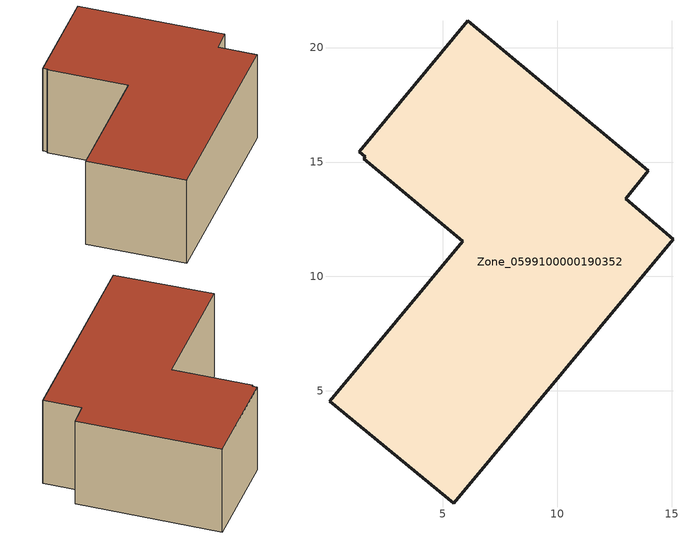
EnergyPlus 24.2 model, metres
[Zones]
Zone_0599100000190352
 floor ground (C_G): 13.97,14.61 13,13.39 15.06,11.62 5.48,0.09 0.05,4.55 5.88,11.54 1.55,15.15 1.61,15.23 1.35,15.45 6.1,21.17 z0
 wall outside (C_F): 13,13.39 13.97,14.61 6.1,21.17 1.35,15.45 1.61,15.23 1.55,15.15 5.88,11.54 0.05,4.55 5.48,0.09 15.06,11.62 13,13.39 z0:6.73
 roof outside (C_R): 1.35,15.45 1.61,15.23 1.55,15.15 5.88,11.54 0.05,4.55 5.48,0.09 15.06,11.62 13,13.39 13.97,14.61 6.1,21.17 z6.73
[BUILDING]
Pand.0599100000190352: North Axis=0; Terrain=City; Loads Convergence Tolerance Value=0.04; Temperature Convergence Tolerance Value=0.4; Solar Distribution=FullExterior; Maximum Number of Warmup Days=25; Minimum Number of Warmup Days=1
[Site:Location]
Rotterdam.The.Hague.AP_ZH_NLD Design_Conditions: Latitude=51.96; Longitude=4.45; Time Zone=1; Elevation=-4.5
[SITE:GROUNDTEMPERATURE:BUILDINGSURFACE]
18, 18, 18, 18, 18, 18, 18, 18, 18, 18, 18, 18
[MATERIAL] Thermal Absorptance=0.9; Solar Absorptance=0.7; Visible Absorptance=0.7
Name | Roughness | Thickness | Conductivity | Density | Specific Heat
G.D.1965 | MediumSmooth | 0.15 | 1 | 540 | 1210
F.D.1965 | Rough | 0.3 | 0.857143 | 1920 | 840
R.D.1965 | MediumRough | 0.2 | 0.08 | 1500 | 1000
[CONSTRUCTION]
C_G: G.D.1965
C_F: F.D.1965
C_R: R.D.1965
[ZONE]
Zone_0599100000190352: Type=1; Multiplier=1; Ceiling Height=Autocalculate; Volume=Autocalculate; Floor Area=autocalculate; Part of Total Floor Area=Yes
[ZONEINFILTRATION:DESIGNFLOWRATE]
Infil_Zone_0599100000190352: Zone or ZoneList or Space or SpaceList=Zone_0599100000190352; Schedule=AlwaysOn; Design Flow Rate Calculation Method=Flow/Area; Flow Rate per Floor Area=0.0042; Constant Term Coefficient=1; Temperature Term Coefficient=0; Velocity Term Coefficient=0; Velocity Squared Term Coefficient=0
[HVACTEMPLATE:ZONE:IDEALLOADSAIRSYSTEM]
Zone_0599100000190352: Maximum Heating Supply Air Temperature=50; Minimum Cooling Supply Air Temperature=13; Maximum Heating Supply Air Humidity Ratio=0.0156; Minimum Cooling Supply Air Humidity Ratio=0.0077; Heating Limit=NoLimit; Cooling Limit=NoLimit; Dehumidification Control Type=ConstantSensibleHeatRatio; Cooling Sensible Heat Ratio=0.7; Dehumidification Setpoint=60; Humidification Control Type=None; Humidification Setpoint=30; Outdoor Air Method=None; Outdoor Air Flow Rate per Person=0.00944; Outdoor Air Flow Rate per Zone Floor Area=0; Outdoor Air Flow Rate per Zone=0; Demand Controlled Ventilation Type=None; Outdoor Air Economizer Type=NoEconomizer; Heat Recovery Type=None; Sensible Heat Recovery Effectiveness=0.7; Latent Heat Recovery Effectiveness=0.65
[ZONECONTROL:THERMOSTAT]
ThermostatControl_Zone_0599100000190352: Zone or ZoneList=Zone_0599100000190352; Control Type Schedule=DualSetpointControlType; Control 1=Thermostat_Zone_0599100000190352; Temperature Difference Between Cutout And Setpoint=0
[THERMOSTATSETPOINT:DUALSETPOINT]
Thermostat_Zone_0599100000190352: Heating Setpoint Temperature Schedule=HeatingSetpoint_Zone_0599100000190352; Cooling Setpoint Temperature Schedule=CoolingSetpoint_Zone_0599100000190352
[SCHEDULE:COMPACT]
HeatingSetpoint_Zone_0599100000190352: Through: 12/31, For: AllDays, Until: 24:00, 21
CoolingSetpoint_Zone_0599100000190352: Through: 12/31, For: AllDays, Until: 24:00, 24
DualSetpointControlType: Through: 12/31, For: AllDays, Until: 24:00, 4
AlwaysOn: Through: 12/31, For: AllDays, Until: 24:00, 1
